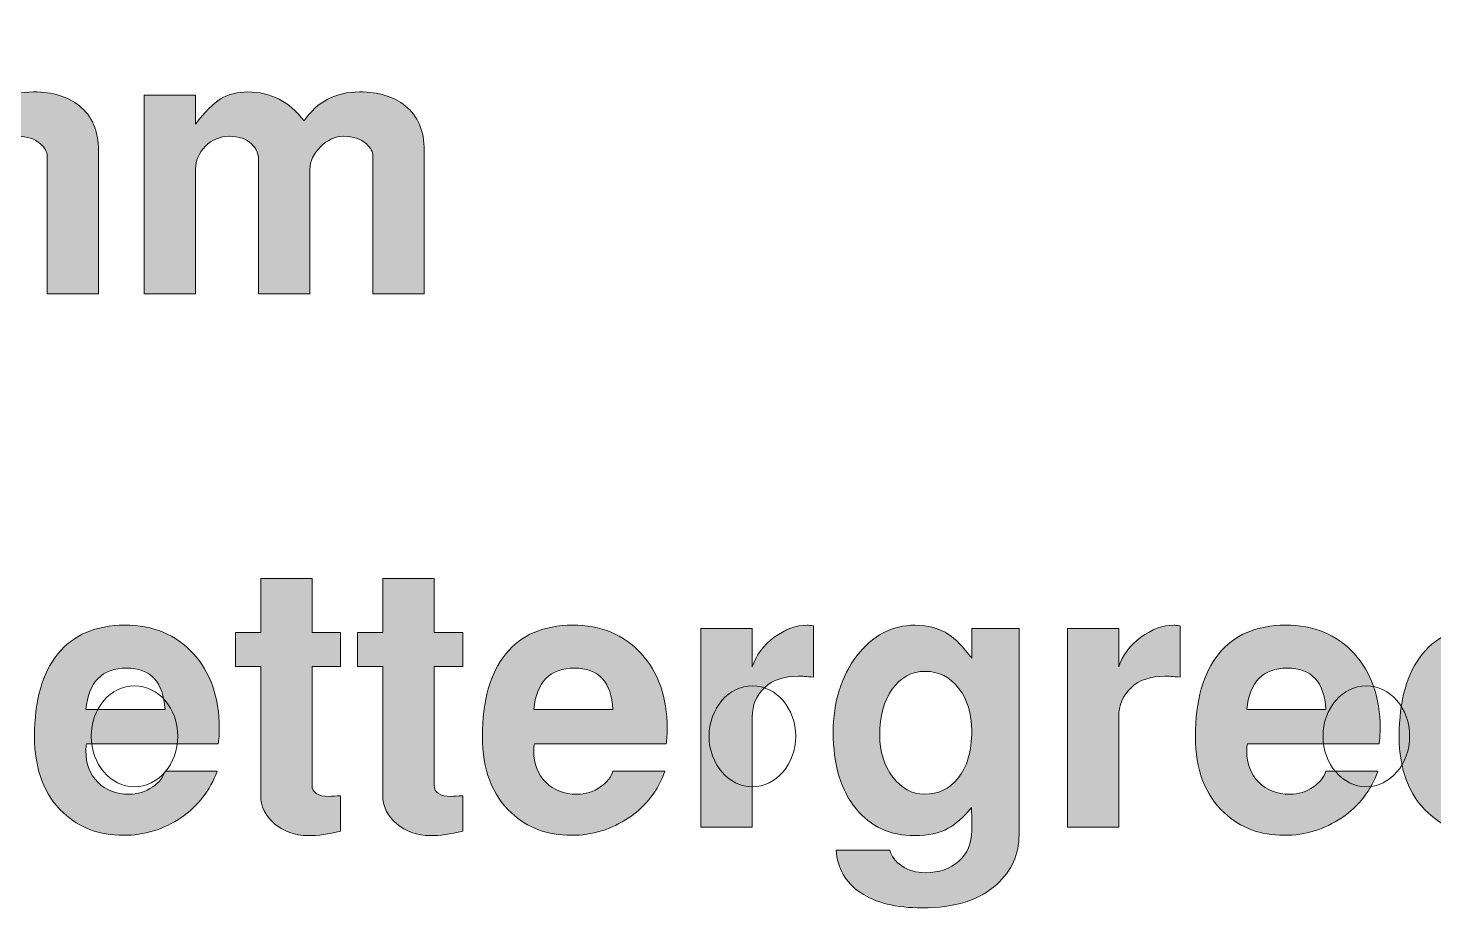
# Model space of a CAD drawing. Header units: inches. Extents: x 0.86 to 4.8, y -4.42 to -0.47.
# Drawn here: x 2.498 to 3.137, y -1.777 to -1.377 of the extents above; entities that cross this region are included whole.
import ezdxf

# ---------------------------------------------------------------- set-up
doc = ezdxf.new("R2010")
doc.units = ezdxf.units.IN
doc.header["$MEASUREMENT"] = 0
doc.layers.add('Layer 1', color=7, linetype='Continuous')

# ---------------------------------------------------------------- blocks, each defined once
blk = doc.blocks.new('block 16')
at = {"layer": 'Layer 1', "color": 240, "lineweight": 5, "true_color": 0xed1f24}
for points in [[(2.52638, -1.69906), (2.52638, -1.68635), (2.53517, -1.67609), (2.54605, -1.67609), (2.55693, -1.67609), (2.56574, -1.68635), (2.56574, -1.69906), (2.56574, -1.71174), (2.55693, -1.72198), (2.54605, -1.72198), (2.53517, -1.72198), (2.52638, -1.71174), (2.52638, -1.69906)], [(2.80733, -1.69906), (2.80733, -1.68635), (2.81615, -1.67609), (2.82703, -1.67609), (2.83789, -1.67609), (2.84669, -1.68635), (2.84669, -1.69906), (2.84669, -1.71174), (2.83789, -1.72198), (2.82703, -1.72198), (2.81615, -1.72198), (2.80733, -1.71174), (2.80733, -1.69906)], [(3.08647, -1.69906), (3.08647, -1.68635), (3.09528, -1.67609), (3.10616, -1.67609), (3.11704, -1.67609), (3.12584, -1.68635), (3.12584, -1.69906), (3.12584, -1.71174), (3.11704, -1.72198), (3.10616, -1.72198), (3.09528, -1.72198), (3.08647, -1.71174), (3.08647, -1.69906)]]:
    blk.add_open_spline(points, degree=3, knots=[0, 0, 0, 0, 1, 1, 1, 2, 2, 2, 3, 3, 3, 4, 4, 4, 4], dxfattribs=at)
blk = doc.blocks.new('block 15')
at = {"layer": 'Layer 1'}
blk.add_blockref('block 16', (0, 0), dxfattribs=at)
blk = doc.blocks.new('block 23')
at = {"layer": 'Layer 1', "true_color": 0xed1f24}
h = blk.add_hatch(color=240, dxfattribs=at)
h.dxf.hatch_style = 2
h.paths.add_polyline_path([(2.20132, -1.47198), (2.18899, -1.47198), (2.18899, -1.49799), (2.16566, -1.49799), (2.16566, -1.47198), (2.11832, -1.47198), (2.11832, -1.45216), (2.16182, -1.37982), (2.18899, -1.37982), (2.18899, -1.45265), (2.20132, -1.45265)])
h.paths.add_polyline_path([(2.16566, -1.45265), (2.16566, -1.40319), (2.13494, -1.45265)])
h = blk.add_hatch(color=240, dxfattribs=at)
h.dxf.hatch_style = 2
edge = h.paths.add_edge_path()
edge.add_spline(control_points=[(2.33948, -1.43949), (2.33948, -1.45848), (2.33738, -1.4726), (2.33315, -1.48182), (2.32693, -1.49515), (2.3156, -1.50182), (2.29915, -1.50182), (2.28271, -1.50182), (2.27132, -1.49515), (2.26499, -1.48182), (2.26043, -1.47238), (2.25815, -1.45827), (2.25815, -1.43949), (2.25815, -1.42071), (2.26043, -1.4066), (2.26499, -1.39716), (2.27132, -1.38382), (2.28271, -1.37715), (2.29915, -1.37715), (2.3156, -1.37715), (2.32693, -1.38382), (2.33315, -1.39716), (2.33738, -1.40638), (2.33948, -1.42048), (2.33948, -1.43949)], knot_values=[0, 0, 0, 0, 1, 1, 1, 2, 2, 2, 3, 3, 3, 4, 4, 4, 5, 5, 5, 6, 6, 6, 7, 7, 7, 8, 8, 8, 8], degree=3, periodic=1)
edge = h.paths.add_edge_path()
edge.add_spline(control_points=[(2.31616, -1.43949), (2.31616, -1.42371), (2.31543, -1.41343), (2.31399, -1.40865), (2.31176, -1.40188), (2.30682, -1.39848), (2.29915, -1.39848), (2.29138, -1.39848), (2.28632, -1.40188), (2.28399, -1.40865), (2.28232, -1.41366), (2.28149, -1.42393), (2.28149, -1.43949), (2.28149, -1.45504), (2.28238, -1.46532), (2.28415, -1.47032), (2.28638, -1.4771), (2.29138, -1.48049), (2.29915, -1.48049), (2.30682, -1.48049), (2.31176, -1.4771), (2.31399, -1.47032), (2.31543, -1.46554), (2.31616, -1.45526), (2.31616, -1.43949)], knot_values=[0, 0, 0, 0, 1, 1, 1, 2, 2, 2, 3, 3, 3, 4, 4, 4, 5, 5, 5, 6, 6, 6, 7, 7, 7, 8, 8, 8, 8], degree=3, periodic=1)
h = blk.add_hatch(color=240, dxfattribs=at)
h.dxf.hatch_style = 2
edge = h.paths.add_edge_path()
edge.add_spline(control_points=[(2.52966, -1.49799), (2.52966, -1.49799), (2.50633, -1.49799), (2.50633, -1.49799), (2.50633, -1.49799), (2.50633, -1.4353), (2.50633, -1.4353), (2.50633, -1.43342), (2.50532, -1.43159), (2.50332, -1.42981), (2.50077, -1.42748), (2.49732, -1.42632), (2.49299, -1.42632), (2.48921, -1.42632), (2.48571, -1.4279), (2.48249, -1.43106), (2.47927, -1.43422), (2.47765, -1.43763), (2.47765, -1.44128), (2.47765, -1.44128), (2.47765, -1.49799), (2.47765, -1.49799), (2.47765, -1.49799), (2.45433, -1.49799), (2.45433, -1.49799), (2.45433, -1.49799), (2.45433, -1.43698), (2.45433, -1.43698), (2.45433, -1.43421), (2.45327, -1.43182), (2.45116, -1.42982), (2.44871, -1.42748), (2.44533, -1.42632), (2.44099, -1.42632), (2.43677, -1.42632), (2.43316, -1.42782), (2.43016, -1.43082), (2.42716, -1.43382), (2.42566, -1.43726), (2.42566, -1.44116), (2.42566, -1.44116), (2.42566, -1.49799), (2.42566, -1.49799), (2.42566, -1.49799), (2.40232, -1.49799), (2.40232, -1.49799), (2.40232, -1.49799), (2.40232, -1.40765), (2.40232, -1.40765), (2.40232, -1.40765), (2.42566, -1.40765), (2.42566, -1.40765), (2.42566, -1.40765), (2.42566, -1.42082), (2.42566, -1.42082), (2.42977, -1.41526), (2.43357, -1.41143), (2.43707, -1.40932), (2.44057, -1.40721), (2.44472, -1.40616), (2.44949, -1.40616), (2.45983, -1.40616), (2.46832, -1.41054), (2.47499, -1.41932), (2.48099, -1.41054), (2.48938, -1.40616), (2.50016, -1.40616), (2.50893, -1.40616), (2.51588, -1.40826), (2.52099, -1.41249), (2.52677, -1.41705), (2.52966, -1.42382), (2.52966, -1.43282), (2.52966, -1.43282), (2.52966, -1.49799), (2.52966, -1.49799)], knot_values=[0, 0, 0, 0, 1, 1, 1, 2, 2, 2, 3, 3, 3, 4, 4, 4, 5, 5, 5, 6, 6, 6, 7, 7, 7, 8, 8, 8, 9, 9, 9, 10, 10, 10, 11, 11, 11, 12, 12, 12, 13, 13, 13, 14, 14, 14, 15, 15, 15, 16, 16, 16, 17, 17, 17, 18, 18, 18, 19, 19, 19, 20, 20, 20, 21, 21, 21, 22, 22, 22, 23, 23, 23, 24, 24, 24, 25, 25, 25, 25], degree=3, periodic=1)
h = blk.add_hatch(color=240, dxfattribs=at)
h.dxf.hatch_style = 2
edge = h.paths.add_edge_path()
edge.add_spline(control_points=[(2.67782, -1.49799), (2.67782, -1.49799), (2.65449, -1.49799), (2.65449, -1.49799), (2.65449, -1.49799), (2.65449, -1.4353), (2.65449, -1.4353), (2.65449, -1.43342), (2.65349, -1.43159), (2.65149, -1.42981), (2.64893, -1.42748), (2.64549, -1.42632), (2.64115, -1.42632), (2.63738, -1.42632), (2.63388, -1.4279), (2.63066, -1.43106), (2.62743, -1.43422), (2.62582, -1.43763), (2.62582, -1.44128), (2.62582, -1.44128), (2.62582, -1.49799), (2.62582, -1.49799), (2.62582, -1.49799), (2.60249, -1.49799), (2.60249, -1.49799), (2.60249, -1.49799), (2.60249, -1.43698), (2.60249, -1.43698), (2.60249, -1.43421), (2.60143, -1.43182), (2.59932, -1.42982), (2.59688, -1.42748), (2.59349, -1.42632), (2.58916, -1.42632), (2.58493, -1.42632), (2.58133, -1.42782), (2.57832, -1.43082), (2.57532, -1.43382), (2.57383, -1.43726), (2.57383, -1.44116), (2.57383, -1.44116), (2.57383, -1.49799), (2.57383, -1.49799), (2.57383, -1.49799), (2.55049, -1.49799), (2.55049, -1.49799), (2.55049, -1.49799), (2.55049, -1.40765), (2.55049, -1.40765), (2.55049, -1.40765), (2.57383, -1.40765), (2.57383, -1.40765), (2.57383, -1.40765), (2.57383, -1.42082), (2.57383, -1.42082), (2.57794, -1.41526), (2.58174, -1.41143), (2.58524, -1.40932), (2.58874, -1.40721), (2.59288, -1.40616), (2.59766, -1.40616), (2.60799, -1.40616), (2.61649, -1.41054), (2.62316, -1.41932), (2.62916, -1.41054), (2.63755, -1.40616), (2.64832, -1.40616), (2.6571, -1.40616), (2.66404, -1.40826), (2.66916, -1.41249), (2.67493, -1.41705), (2.67782, -1.42382), (2.67782, -1.43282), (2.67782, -1.43282), (2.67782, -1.49799), (2.67782, -1.49799)], knot_values=[0, 0, 0, 0, 1, 1, 1, 2, 2, 2, 3, 3, 3, 4, 4, 4, 5, 5, 5, 6, 6, 6, 7, 7, 7, 8, 8, 8, 9, 9, 9, 10, 10, 10, 11, 11, 11, 12, 12, 12, 13, 13, 13, 14, 14, 14, 15, 15, 15, 16, 16, 16, 17, 17, 17, 18, 18, 18, 19, 19, 19, 20, 20, 20, 21, 21, 21, 22, 22, 22, 23, 23, 23, 24, 24, 24, 25, 25, 25, 25], degree=3, periodic=1)
h = blk.add_hatch(color=240, dxfattribs=at)
h.dxf.hatch_style = 2
h.paths.add_polyline_path([(2.24249, -1.49799), (2.21749, -1.49799), (2.21749, -1.47365), (2.24249, -1.47365)])
at = {"layer": 'Layer 1', "lineweight": 0}
for points in [[(2.20132, -1.47198), (2.18899, -1.47198), (2.18899, -1.49799), (2.16566, -1.49799), (2.16566, -1.47198), (2.11832, -1.47198), (2.11832, -1.45216), (2.16182, -1.37982), (2.18899, -1.37982), (2.18899, -1.45265), (2.20132, -1.45265), (2.20132, -1.47198)], [(2.16566, -1.45265), (2.16566, -1.40319), (2.13494, -1.45265), (2.16566, -1.45265)], [(2.24249, -1.49799), (2.21749, -1.49799), (2.21749, -1.47365), (2.24249, -1.47365), (2.24249, -1.49799)]]:
    blk.add_lwpolyline(points, dxfattribs=at)
for points, knots in [([(2.33948, -1.43949), (2.33948, -1.45848), (2.33738, -1.4726), (2.33315, -1.48182), (2.32693, -1.49515), (2.3156, -1.50182), (2.29915, -1.50182), (2.28271, -1.50182), (2.27132, -1.49515), (2.26499, -1.48182), (2.26043, -1.47238), (2.25815, -1.45827), (2.25815, -1.43949), (2.25815, -1.42071), (2.26043, -1.4066), (2.26499, -1.39716), (2.27132, -1.38382), (2.28271, -1.37715), (2.29915, -1.37715), (2.3156, -1.37715), (2.32693, -1.38382), (2.33315, -1.39716), (2.33738, -1.40638), (2.33948, -1.42048), (2.33948, -1.43949)], [0, 0, 0, 0, 1, 1, 1, 2, 2, 2, 3, 3, 3, 4, 4, 4, 5, 5, 5, 6, 6, 6, 7, 7, 7, 8, 8, 8, 8]), ([(2.31616, -1.43949), (2.31616, -1.42371), (2.31543, -1.41343), (2.31399, -1.40865), (2.31176, -1.40188), (2.30682, -1.39848), (2.29915, -1.39848), (2.29138, -1.39848), (2.28632, -1.40188), (2.28399, -1.40865), (2.28232, -1.41366), (2.28149, -1.42393), (2.28149, -1.43949), (2.28149, -1.45504), (2.28238, -1.46532), (2.28415, -1.47032), (2.28638, -1.4771), (2.29138, -1.48049), (2.29915, -1.48049), (2.30682, -1.48049), (2.31176, -1.4771), (2.31399, -1.47032), (2.31543, -1.46554), (2.31616, -1.45526), (2.31616, -1.43949)], [0, 0, 0, 0, 1, 1, 1, 2, 2, 2, 3, 3, 3, 4, 4, 4, 5, 5, 5, 6, 6, 6, 7, 7, 7, 8, 8, 8, 8]), ([(2.52966, -1.49799), (2.52966, -1.49799), (2.50633, -1.49799), (2.50633, -1.49799), (2.50633, -1.49799), (2.50633, -1.4353), (2.50633, -1.4353), (2.50633, -1.43342), (2.50532, -1.43159), (2.50332, -1.42981), (2.50077, -1.42748), (2.49732, -1.42632), (2.49299, -1.42632), (2.48921, -1.42632), (2.48571, -1.4279), (2.48249, -1.43106), (2.47927, -1.43422), (2.47765, -1.43763), (2.47765, -1.44128), (2.47765, -1.44128), (2.47765, -1.49799), (2.47765, -1.49799), (2.47765, -1.49799), (2.45433, -1.49799), (2.45433, -1.49799), (2.45433, -1.49799), (2.45433, -1.43698), (2.45433, -1.43698), (2.45433, -1.43421), (2.45327, -1.43182), (2.45116, -1.42982), (2.44871, -1.42748), (2.44533, -1.42632), (2.44099, -1.42632), (2.43677, -1.42632), (2.43316, -1.42782), (2.43016, -1.43082), (2.42716, -1.43382), (2.42566, -1.43726), (2.42566, -1.44116), (2.42566, -1.44116), (2.42566, -1.49799), (2.42566, -1.49799), (2.42566, -1.49799), (2.40232, -1.49799), (2.40232, -1.49799), (2.40232, -1.49799), (2.40232, -1.40765), (2.40232, -1.40765), (2.40232, -1.40765), (2.42566, -1.40765), (2.42566, -1.40765), (2.42566, -1.40765), (2.42566, -1.42082), (2.42566, -1.42082), (2.42977, -1.41526), (2.43357, -1.41143), (2.43707, -1.40932), (2.44057, -1.40721), (2.44472, -1.40616), (2.44949, -1.40616), (2.45983, -1.40616), (2.46832, -1.41054), (2.47499, -1.41932), (2.48099, -1.41054), (2.48938, -1.40616), (2.50016, -1.40616), (2.50893, -1.40616), (2.51588, -1.40826), (2.52099, -1.41249), (2.52677, -1.41705), (2.52966, -1.42382), (2.52966, -1.43282), (2.52966, -1.43282), (2.52966, -1.49799), (2.52966, -1.49799)], [0, 0, 0, 0, 1, 1, 1, 2, 2, 2, 3, 3, 3, 4, 4, 4, 5, 5, 5, 6, 6, 6, 7, 7, 7, 8, 8, 8, 9, 9, 9, 10, 10, 10, 11, 11, 11, 12, 12, 12, 13, 13, 13, 14, 14, 14, 15, 15, 15, 16, 16, 16, 17, 17, 17, 18, 18, 18, 19, 19, 19, 20, 20, 20, 21, 21, 21, 22, 22, 22, 23, 23, 23, 24, 24, 24, 25, 25, 25, 25]), ([(2.67782, -1.49799), (2.67782, -1.49799), (2.65449, -1.49799), (2.65449, -1.49799), (2.65449, -1.49799), (2.65449, -1.4353), (2.65449, -1.4353), (2.65449, -1.43342), (2.65349, -1.43159), (2.65149, -1.42981), (2.64893, -1.42748), (2.64549, -1.42632), (2.64115, -1.42632), (2.63738, -1.42632), (2.63388, -1.4279), (2.63066, -1.43106), (2.62743, -1.43422), (2.62582, -1.43763), (2.62582, -1.44128), (2.62582, -1.44128), (2.62582, -1.49799), (2.62582, -1.49799), (2.62582, -1.49799), (2.60249, -1.49799), (2.60249, -1.49799), (2.60249, -1.49799), (2.60249, -1.43698), (2.60249, -1.43698), (2.60249, -1.43421), (2.60143, -1.43182), (2.59932, -1.42982), (2.59688, -1.42748), (2.59349, -1.42632), (2.58916, -1.42632), (2.58493, -1.42632), (2.58133, -1.42782), (2.57832, -1.43082), (2.57532, -1.43382), (2.57383, -1.43726), (2.57383, -1.44116), (2.57383, -1.44116), (2.57383, -1.49799), (2.57383, -1.49799), (2.57383, -1.49799), (2.55049, -1.49799), (2.55049, -1.49799), (2.55049, -1.49799), (2.55049, -1.40765), (2.55049, -1.40765), (2.55049, -1.40765), (2.57383, -1.40765), (2.57383, -1.40765), (2.57383, -1.40765), (2.57383, -1.42082), (2.57383, -1.42082), (2.57794, -1.41526), (2.58174, -1.41143), (2.58524, -1.40932), (2.58874, -1.40721), (2.59288, -1.40616), (2.59766, -1.40616), (2.60799, -1.40616), (2.61649, -1.41054), (2.62316, -1.41932), (2.62916, -1.41054), (2.63755, -1.40616), (2.64832, -1.40616), (2.6571, -1.40616), (2.66404, -1.40826), (2.66916, -1.41249), (2.67493, -1.41705), (2.67782, -1.42382), (2.67782, -1.43282), (2.67782, -1.43282), (2.67782, -1.49799), (2.67782, -1.49799)], [0, 0, 0, 0, 1, 1, 1, 2, 2, 2, 3, 3, 3, 4, 4, 4, 5, 5, 5, 6, 6, 6, 7, 7, 7, 8, 8, 8, 9, 9, 9, 10, 10, 10, 11, 11, 11, 12, 12, 12, 13, 13, 13, 14, 14, 14, 15, 15, 15, 16, 16, 16, 17, 17, 17, 18, 18, 18, 19, 19, 19, 20, 20, 20, 21, 21, 21, 22, 22, 22, 23, 23, 23, 24, 24, 24, 25, 25, 25, 25])]:
    blk.add_open_spline(points, degree=3, knots=knots, dxfattribs=at)
blk = doc.blocks.new('block 21')
at = {"layer": 'Layer 1'}
blk.add_blockref('block 23', (0, 0), dxfattribs=at)
blk = doc.blocks.new('block 17')
at = {"layer": 'Layer 1'}
blk.add_blockref('block 21', (0, 0), dxfattribs=at)
blk = doc.blocks.new('block 29')
at = {"layer": 'Layer 1', "true_color": 0xed1f24}
h = blk.add_hatch(color=240, dxfattribs=at)
h.dxf.hatch_style = 2
edge = h.paths.add_edge_path()
edge.add_spline(control_points=[(2.63978, -1.74223), (2.63433, -1.74356), (2.62939, -1.74423), (2.62495, -1.74423), (2.61905, -1.74423), (2.614, -1.74242), (2.60978, -1.73882), (2.60555, -1.7352), (2.60344, -1.7309), (2.60344, -1.7259), (2.60344, -1.7259), (2.60344, -1.6674), (2.60344, -1.6674), (2.60344, -1.6674), (2.59195, -1.6674), (2.59195, -1.6674), (2.59195, -1.6674), (2.59195, -1.6519), (2.59195, -1.6519), (2.59195, -1.6519), (2.60344, -1.6519), (2.60344, -1.6519), (2.60344, -1.6519), (2.60344, -1.62739), (2.60344, -1.62739), (2.60344, -1.62739), (2.62678, -1.62739), (2.62678, -1.62739), (2.62678, -1.62739), (2.62678, -1.6519), (2.62678, -1.6519), (2.62678, -1.6519), (2.63978, -1.6519), (2.63978, -1.6519), (2.63978, -1.6519), (2.63978, -1.6674), (2.63978, -1.6674), (2.63978, -1.6674), (2.62678, -1.6674), (2.62678, -1.6674), (2.62678, -1.6674), (2.62678, -1.72123), (2.62678, -1.72123), (2.62678, -1.72468), (2.62939, -1.7264), (2.63461, -1.7264), (2.63583, -1.72628), (2.63755, -1.72618), (2.63978, -1.72606), (2.63978, -1.72606), (2.63978, -1.74223), (2.63978, -1.74223)], knot_values=[0, 0, 0, 0, 1, 1, 1, 2, 2, 2, 3, 3, 3, 4, 4, 4, 5, 5, 5, 6, 6, 6, 7, 7, 7, 8, 8, 8, 9, 9, 9, 10, 10, 10, 11, 11, 11, 12, 12, 12, 13, 13, 13, 14, 14, 14, 15, 15, 15, 16, 16, 16, 17, 17, 17, 17], degree=3, periodic=1)
h = blk.add_hatch(color=240, dxfattribs=at)
h.dxf.hatch_style = 2
edge = h.paths.add_edge_path()
edge.add_spline(control_points=[(2.69528, -1.74223), (2.68983, -1.74356), (2.68489, -1.74423), (2.68045, -1.74423), (2.67455, -1.74423), (2.6695, -1.74242), (2.66528, -1.73882), (2.66105, -1.7352), (2.65894, -1.7309), (2.65894, -1.7259), (2.65894, -1.7259), (2.65894, -1.6674), (2.65894, -1.6674), (2.65894, -1.6674), (2.64745, -1.6674), (2.64745, -1.6674), (2.64745, -1.6674), (2.64745, -1.6519), (2.64745, -1.6519), (2.64745, -1.6519), (2.65894, -1.6519), (2.65894, -1.6519), (2.65894, -1.6519), (2.65894, -1.62739), (2.65894, -1.62739), (2.65894, -1.62739), (2.68228, -1.62739), (2.68228, -1.62739), (2.68228, -1.62739), (2.68228, -1.6519), (2.68228, -1.6519), (2.68228, -1.6519), (2.69528, -1.6519), (2.69528, -1.6519), (2.69528, -1.6519), (2.69528, -1.6674), (2.69528, -1.6674), (2.69528, -1.6674), (2.68228, -1.6674), (2.68228, -1.6674), (2.68228, -1.6674), (2.68228, -1.72123), (2.68228, -1.72123), (2.68228, -1.72468), (2.68489, -1.7264), (2.69011, -1.7264), (2.69133, -1.72628), (2.69305, -1.72618), (2.69528, -1.72606), (2.69528, -1.72606), (2.69528, -1.74223), (2.69528, -1.74223)], knot_values=[0, 0, 0, 0, 1, 1, 1, 2, 2, 2, 3, 3, 3, 4, 4, 4, 5, 5, 5, 6, 6, 6, 7, 7, 7, 8, 8, 8, 9, 9, 9, 10, 10, 10, 11, 11, 11, 12, 12, 12, 13, 13, 13, 14, 14, 14, 15, 15, 15, 16, 16, 16, 17, 17, 17, 17], degree=3, periodic=1)
h = blk.add_hatch(color=240, dxfattribs=at)
h.dxf.hatch_style = 2
edge = h.paths.add_edge_path()
edge.add_spline(control_points=[(2.58462, -1.69539), (2.58462, -1.69807), (2.58445, -1.70045), (2.58411, -1.70256), (2.58411, -1.70256), (2.52428, -1.70256), (2.52428, -1.70256), (2.52405, -1.70323), (2.52395, -1.70428), (2.52395, -1.70573), (2.52395, -1.71162), (2.52576, -1.71637), (2.52939, -1.71998), (2.53303, -1.72359), (2.53776, -1.7254), (2.5436, -1.7254), (2.54745, -1.7254), (2.55103, -1.72429), (2.55433, -1.72207), (2.55731, -1.71996), (2.55918, -1.71756), (2.55994, -1.7149), (2.55994, -1.7149), (2.58361, -1.7149), (2.58361, -1.7149), (2.5805, -1.72367), (2.57503, -1.73073), (2.56719, -1.73606), (2.55936, -1.74139), (2.55061, -1.74407), (2.54095, -1.74407), (2.53016, -1.74407), (2.52111, -1.74068), (2.51378, -1.7339), (2.505, -1.72579), (2.50061, -1.71418), (2.50061, -1.69906), (2.50061, -1.68284), (2.50414, -1.67037), (2.5112, -1.66165), (2.51825, -1.65293), (2.52839, -1.64857), (2.54161, -1.64857), (2.5545, -1.64857), (2.56489, -1.65287), (2.57278, -1.66148), (2.58067, -1.67009), (2.58462, -1.6814), (2.58462, -1.69539)], knot_values=[0, 0, 0, 0, 1, 1, 1, 2, 2, 2, 3, 3, 3, 4, 4, 4, 5, 5, 5, 6, 6, 6, 7, 7, 7, 8, 8, 8, 9, 9, 9, 10, 10, 10, 11, 11, 11, 12, 12, 12, 13, 13, 13, 14, 14, 14, 15, 15, 15, 16, 16, 16, 16], degree=3, periodic=1)
edge = h.paths.add_edge_path()
edge.add_spline(control_points=[(2.55994, -1.6869), (2.55927, -1.67434), (2.55344, -1.66806), (2.54245, -1.66806), (2.53134, -1.66806), (2.52518, -1.67434), (2.52395, -1.6869), (2.52395, -1.6869), (2.55994, -1.6869), (2.55994, -1.6869)], knot_values=[0, 0, 0, 0, 1, 1, 1, 2, 2, 2, 3, 3, 3, 3], degree=3, periodic=1)
h = blk.add_hatch(color=240, dxfattribs=at)
h.dxf.hatch_style = 2
edge = h.paths.add_edge_path()
edge.add_spline(control_points=[(2.78828, -1.69539), (2.78828, -1.69807), (2.78811, -1.70045), (2.78777, -1.70256), (2.78777, -1.70256), (2.72794, -1.70256), (2.72794, -1.70256), (2.72772, -1.70323), (2.72761, -1.70428), (2.72761, -1.70573), (2.72761, -1.71162), (2.72942, -1.71637), (2.73305, -1.71998), (2.73669, -1.72359), (2.74142, -1.7254), (2.74726, -1.7254), (2.75111, -1.7254), (2.75469, -1.72429), (2.75799, -1.72207), (2.76097, -1.71996), (2.76284, -1.71756), (2.7636, -1.7149), (2.7636, -1.7149), (2.78727, -1.7149), (2.78727, -1.7149), (2.78416, -1.72367), (2.77869, -1.73073), (2.77085, -1.73606), (2.76302, -1.74139), (2.75427, -1.74407), (2.74461, -1.74407), (2.73383, -1.74407), (2.72477, -1.74068), (2.71744, -1.7339), (2.70866, -1.72579), (2.70427, -1.71418), (2.70427, -1.69906), (2.70427, -1.68284), (2.7078, -1.67037), (2.71486, -1.66165), (2.72191, -1.65293), (2.73205, -1.64857), (2.74527, -1.64857), (2.75816, -1.64857), (2.76855, -1.65287), (2.77644, -1.66148), (2.78433, -1.67009), (2.78828, -1.6814), (2.78828, -1.69539)], knot_values=[0, 0, 0, 0, 1, 1, 1, 2, 2, 2, 3, 3, 3, 4, 4, 4, 5, 5, 5, 6, 6, 6, 7, 7, 7, 8, 8, 8, 9, 9, 9, 10, 10, 10, 11, 11, 11, 12, 12, 12, 13, 13, 13, 14, 14, 14, 15, 15, 15, 16, 16, 16, 16], degree=3, periodic=1)
edge = h.paths.add_edge_path()
edge.add_spline(control_points=[(2.7636, -1.6869), (2.76293, -1.67434), (2.7571, -1.66806), (2.74611, -1.66806), (2.73501, -1.66806), (2.72884, -1.67434), (2.72761, -1.6869), (2.72761, -1.6869), (2.7636, -1.6869), (2.7636, -1.6869)], knot_values=[0, 0, 0, 0, 1, 1, 1, 2, 2, 2, 3, 3, 3, 3], degree=3, periodic=1)
h = blk.add_hatch(color=240, dxfattribs=at)
h.dxf.hatch_style = 2
edge = h.paths.add_edge_path()
edge.add_spline(control_points=[(2.85477, -1.67223), (2.85166, -1.6719), (2.84938, -1.67173), (2.84794, -1.67173), (2.84138, -1.67173), (2.83624, -1.67348), (2.83252, -1.67698), (2.8288, -1.68048), (2.82694, -1.6849), (2.82694, -1.69023), (2.82694, -1.69023), (2.82694, -1.7404), (2.82694, -1.7404), (2.82694, -1.7404), (2.8036, -1.7404), (2.8036, -1.7404), (2.8036, -1.7404), (2.8036, -1.65007), (2.8036, -1.65007), (2.8036, -1.65007), (2.82694, -1.65007), (2.82694, -1.65007), (2.82694, -1.65007), (2.82694, -1.66756), (2.82694, -1.66756), (2.82861, -1.66223), (2.83194, -1.65773), (2.83693, -1.65407), (2.84194, -1.6504), (2.84694, -1.64857), (2.85194, -1.64857), (2.85249, -1.64857), (2.85344, -1.64867), (2.85477, -1.6489), (2.85477, -1.6489), (2.85477, -1.67223), (2.85477, -1.67223)], knot_values=[0, 0, 0, 0, 1, 1, 1, 2, 2, 2, 3, 3, 3, 4, 4, 4, 5, 5, 5, 6, 6, 6, 7, 7, 7, 8, 8, 8, 9, 9, 9, 10, 10, 10, 11, 11, 11, 12, 12, 12, 12], degree=3, periodic=1)
h = blk.add_hatch(color=240, dxfattribs=at)
h.dxf.hatch_style = 2
edge = h.paths.add_edge_path()
edge.add_spline(control_points=[(2.94827, -1.74373), (2.94827, -1.75273), (2.94488, -1.76029), (2.9381, -1.7664), (2.93022, -1.77351), (2.91894, -1.77707), (2.90427, -1.77707), (2.89238, -1.77707), (2.88302, -1.77475), (2.87619, -1.77015), (2.86935, -1.76554), (2.86566, -1.75912), (2.86511, -1.7509), (2.86511, -1.7509), (2.88957, -1.7509), (2.88957, -1.7509), (2.89013, -1.75357), (2.89191, -1.75592), (2.89493, -1.75798), (2.89795, -1.76004), (2.90152, -1.76106), (2.90565, -1.76106), (2.91191, -1.76106), (2.91699, -1.75931), (2.92091, -1.75581), (2.92482, -1.75231), (2.92677, -1.74767), (2.92677, -1.7419), (2.92677, -1.73589), (2.92671, -1.73239), (2.9266, -1.7314), (2.92292, -1.73596), (2.91939, -1.73912), (2.91605, -1.7409), (2.91203, -1.74312), (2.90694, -1.74423), (2.9008, -1.74423), (2.88963, -1.74423), (2.88074, -1.74017), (2.87416, -1.73206), (2.86723, -1.72362), (2.86377, -1.71201), (2.86377, -1.69723), (2.86377, -1.68345), (2.86734, -1.6719), (2.87449, -1.66256), (2.88165, -1.65323), (2.89047, -1.64857), (2.90097, -1.64857), (2.90689, -1.64857), (2.91197, -1.64996), (2.91622, -1.65273), (2.91934, -1.65484), (2.92286, -1.65845), (2.92677, -1.66356), (2.92677, -1.66356), (2.92677, -1.65007), (2.92677, -1.65007), (2.92677, -1.65007), (2.94827, -1.65007), (2.94827, -1.65007), (2.94827, -1.65007), (2.94827, -1.74373), (2.94827, -1.74373)], knot_values=[0, 0, 0, 0, 1, 1, 1, 2, 2, 2, 3, 3, 3, 4, 4, 4, 5, 5, 5, 6, 6, 6, 7, 7, 7, 8, 8, 8, 9, 9, 9, 10, 10, 10, 11, 11, 11, 12, 12, 12, 13, 13, 13, 14, 14, 14, 15, 15, 15, 16, 16, 16, 17, 17, 17, 18, 18, 18, 19, 19, 19, 20, 20, 20, 21, 21, 21, 21], degree=3, periodic=1)
edge = h.paths.add_edge_path()
edge.add_spline(control_points=[(2.92677, -1.69657), (2.92677, -1.68879), (2.92477, -1.68234), (2.92077, -1.67723), (2.91677, -1.67212), (2.91172, -1.66956), (2.90561, -1.66956), (2.89938, -1.66956), (2.89438, -1.67226), (2.8906, -1.67765), (2.88683, -1.68304), (2.88494, -1.68995), (2.88494, -1.6984), (2.88494, -1.70606), (2.88691, -1.71248), (2.89086, -1.71764), (2.8948, -1.72281), (2.8996, -1.7254), (2.90527, -1.7254), (2.91149, -1.7254), (2.91654, -1.72301), (2.92044, -1.71823), (2.92466, -1.71301), (2.92677, -1.70579), (2.92677, -1.69657)], knot_values=[0, 0, 0, 0, 1, 1, 1, 2, 2, 2, 3, 3, 3, 4, 4, 4, 5, 5, 5, 6, 6, 6, 7, 7, 7, 8, 8, 8, 8], degree=3, periodic=1)
h = blk.add_hatch(color=240, dxfattribs=at)
h.dxf.hatch_style = 2
edge = h.paths.add_edge_path()
edge.add_spline(control_points=[(3.02144, -1.67223), (3.01832, -1.6719), (3.01605, -1.67173), (3.01461, -1.67173), (3.00805, -1.67173), (3.00291, -1.67348), (2.99919, -1.67698), (2.99546, -1.68048), (2.9936, -1.6849), (2.9936, -1.69023), (2.9936, -1.69023), (2.9936, -1.7404), (2.9936, -1.7404), (2.9936, -1.7404), (2.97027, -1.7404), (2.97027, -1.7404), (2.97027, -1.7404), (2.97027, -1.65007), (2.97027, -1.65007), (2.97027, -1.65007), (2.9936, -1.65007), (2.9936, -1.65007), (2.9936, -1.65007), (2.9936, -1.66756), (2.9936, -1.66756), (2.99527, -1.66223), (2.9986, -1.65773), (3.0036, -1.65407), (3.00861, -1.6504), (3.0136, -1.64857), (3.0186, -1.64857), (3.01916, -1.64857), (3.02011, -1.64867), (3.02144, -1.6489), (3.02144, -1.6489), (3.02144, -1.67223), (3.02144, -1.67223)], knot_values=[0, 0, 0, 0, 1, 1, 1, 2, 2, 2, 3, 3, 3, 4, 4, 4, 5, 5, 5, 6, 6, 6, 7, 7, 7, 8, 8, 8, 9, 9, 9, 10, 10, 10, 11, 11, 11, 12, 12, 12, 12], degree=3, periodic=1)
h = blk.add_hatch(color=240, dxfattribs=at)
h.dxf.hatch_style = 2
edge = h.paths.add_edge_path()
edge.add_spline(control_points=[(3.11244, -1.69539), (3.11244, -1.69807), (3.11227, -1.70045), (3.11194, -1.70256), (3.11194, -1.70256), (3.0521, -1.70256), (3.0521, -1.70256), (3.05188, -1.70323), (3.05177, -1.70428), (3.05177, -1.70573), (3.05177, -1.71162), (3.05359, -1.71637), (3.05722, -1.71998), (3.06085, -1.72359), (3.06559, -1.7254), (3.07142, -1.7254), (3.07528, -1.7254), (3.07885, -1.72429), (3.08215, -1.72207), (3.08513, -1.71996), (3.087, -1.71756), (3.08777, -1.7149), (3.08777, -1.7149), (3.11144, -1.7149), (3.11144, -1.7149), (3.10832, -1.72367), (3.10285, -1.73073), (3.09502, -1.73606), (3.08719, -1.74139), (3.07844, -1.74407), (3.06877, -1.74407), (3.05799, -1.74407), (3.04894, -1.74068), (3.04161, -1.7339), (3.03282, -1.72579), (3.02844, -1.71418), (3.02844, -1.69906), (3.02844, -1.68284), (3.03196, -1.67037), (3.03902, -1.66165), (3.04607, -1.65293), (3.05621, -1.64857), (3.06944, -1.64857), (3.08232, -1.64857), (3.09271, -1.65287), (3.10061, -1.66148), (3.10849, -1.67009), (3.11244, -1.6814), (3.11244, -1.69539)], knot_values=[0, 0, 0, 0, 1, 1, 1, 2, 2, 2, 3, 3, 3, 4, 4, 4, 5, 5, 5, 6, 6, 6, 7, 7, 7, 8, 8, 8, 9, 9, 9, 10, 10, 10, 11, 11, 11, 12, 12, 12, 13, 13, 13, 14, 14, 14, 15, 15, 15, 16, 16, 16, 16], degree=3, periodic=1)
edge = h.paths.add_edge_path()
edge.add_spline(control_points=[(3.08777, -1.6869), (3.0871, -1.67434), (3.08126, -1.66806), (3.07028, -1.66806), (3.05917, -1.66806), (3.05301, -1.67434), (3.05177, -1.6869), (3.05177, -1.6869), (3.08777, -1.6869), (3.08777, -1.6869)], knot_values=[0, 0, 0, 0, 1, 1, 1, 2, 2, 2, 3, 3, 3, 3], degree=3, periodic=1)
h = blk.add_hatch(color=240, dxfattribs=at)
h.dxf.hatch_style = 2
edge = h.paths.add_edge_path()
edge.add_spline(control_points=[(3.20511, -1.69539), (3.20511, -1.69807), (3.20494, -1.70045), (3.2046, -1.70256), (3.2046, -1.70256), (3.14477, -1.70256), (3.14477, -1.70256), (3.14454, -1.70323), (3.14444, -1.70428), (3.14444, -1.70573), (3.14444, -1.71162), (3.14625, -1.71637), (3.14988, -1.71998), (3.15352, -1.72359), (3.15825, -1.7254), (3.16409, -1.7254), (3.16794, -1.7254), (3.17152, -1.72429), (3.17482, -1.72207), (3.1778, -1.71996), (3.17967, -1.71756), (3.18043, -1.7149), (3.18043, -1.7149), (3.2041, -1.7149), (3.2041, -1.7149), (3.20099, -1.72367), (3.19552, -1.73073), (3.18768, -1.73606), (3.17985, -1.74139), (3.1711, -1.74407), (3.16144, -1.74407), (3.15066, -1.74407), (3.1416, -1.74068), (3.13427, -1.7339), (3.12549, -1.72579), (3.1211, -1.71418), (3.1211, -1.69906), (3.1211, -1.68284), (3.12463, -1.67037), (3.13169, -1.66165), (3.13874, -1.65293), (3.14888, -1.64857), (3.1621, -1.64857), (3.17499, -1.64857), (3.18538, -1.65287), (3.19327, -1.66148), (3.20116, -1.67009), (3.20511, -1.6814), (3.20511, -1.69539)], knot_values=[0, 0, 0, 0, 1, 1, 1, 2, 2, 2, 3, 3, 3, 4, 4, 4, 5, 5, 5, 6, 6, 6, 7, 7, 7, 8, 8, 8, 9, 9, 9, 10, 10, 10, 11, 11, 11, 12, 12, 12, 13, 13, 13, 14, 14, 14, 15, 15, 15, 16, 16, 16, 16], degree=3, periodic=1)
edge = h.paths.add_edge_path()
edge.add_spline(control_points=[(3.18043, -1.6869), (3.17976, -1.67434), (3.17393, -1.66806), (3.16294, -1.66806), (3.15184, -1.66806), (3.14567, -1.67434), (3.14444, -1.6869), (3.14444, -1.6869), (3.18043, -1.6869), (3.18043, -1.6869)], knot_values=[0, 0, 0, 0, 1, 1, 1, 2, 2, 2, 3, 3, 3, 3], degree=3, periodic=1)
at = {"layer": 'Layer 1', "lineweight": 0}
for points, knots in [([(2.63978, -1.74223), (2.63433, -1.74356), (2.62939, -1.74423), (2.62495, -1.74423), (2.61905, -1.74423), (2.614, -1.74242), (2.60978, -1.73882), (2.60555, -1.7352), (2.60344, -1.7309), (2.60344, -1.7259), (2.60344, -1.7259), (2.60344, -1.6674), (2.60344, -1.6674), (2.60344, -1.6674), (2.59195, -1.6674), (2.59195, -1.6674), (2.59195, -1.6674), (2.59195, -1.6519), (2.59195, -1.6519), (2.59195, -1.6519), (2.60344, -1.6519), (2.60344, -1.6519), (2.60344, -1.6519), (2.60344, -1.62739), (2.60344, -1.62739), (2.60344, -1.62739), (2.62678, -1.62739), (2.62678, -1.62739), (2.62678, -1.62739), (2.62678, -1.6519), (2.62678, -1.6519), (2.62678, -1.6519), (2.63978, -1.6519), (2.63978, -1.6519), (2.63978, -1.6519), (2.63978, -1.6674), (2.63978, -1.6674), (2.63978, -1.6674), (2.62678, -1.6674), (2.62678, -1.6674), (2.62678, -1.6674), (2.62678, -1.72123), (2.62678, -1.72123), (2.62678, -1.72468), (2.62939, -1.7264), (2.63461, -1.7264), (2.63583, -1.72628), (2.63755, -1.72618), (2.63978, -1.72606), (2.63978, -1.72606), (2.63978, -1.74223), (2.63978, -1.74223)], [0, 0, 0, 0, 1, 1, 1, 2, 2, 2, 3, 3, 3, 4, 4, 4, 5, 5, 5, 6, 6, 6, 7, 7, 7, 8, 8, 8, 9, 9, 9, 10, 10, 10, 11, 11, 11, 12, 12, 12, 13, 13, 13, 14, 14, 14, 15, 15, 15, 16, 16, 16, 17, 17, 17, 17]), ([(2.69528, -1.74223), (2.68983, -1.74356), (2.68489, -1.74423), (2.68045, -1.74423), (2.67455, -1.74423), (2.6695, -1.74242), (2.66528, -1.73882), (2.66105, -1.7352), (2.65894, -1.7309), (2.65894, -1.7259), (2.65894, -1.7259), (2.65894, -1.6674), (2.65894, -1.6674), (2.65894, -1.6674), (2.64745, -1.6674), (2.64745, -1.6674), (2.64745, -1.6674), (2.64745, -1.6519), (2.64745, -1.6519), (2.64745, -1.6519), (2.65894, -1.6519), (2.65894, -1.6519), (2.65894, -1.6519), (2.65894, -1.62739), (2.65894, -1.62739), (2.65894, -1.62739), (2.68228, -1.62739), (2.68228, -1.62739), (2.68228, -1.62739), (2.68228, -1.6519), (2.68228, -1.6519), (2.68228, -1.6519), (2.69528, -1.6519), (2.69528, -1.6519), (2.69528, -1.6519), (2.69528, -1.6674), (2.69528, -1.6674), (2.69528, -1.6674), (2.68228, -1.6674), (2.68228, -1.6674), (2.68228, -1.6674), (2.68228, -1.72123), (2.68228, -1.72123), (2.68228, -1.72468), (2.68489, -1.7264), (2.69011, -1.7264), (2.69133, -1.72628), (2.69305, -1.72618), (2.69528, -1.72606), (2.69528, -1.72606), (2.69528, -1.74223), (2.69528, -1.74223)], [0, 0, 0, 0, 1, 1, 1, 2, 2, 2, 3, 3, 3, 4, 4, 4, 5, 5, 5, 6, 6, 6, 7, 7, 7, 8, 8, 8, 9, 9, 9, 10, 10, 10, 11, 11, 11, 12, 12, 12, 13, 13, 13, 14, 14, 14, 15, 15, 15, 16, 16, 16, 17, 17, 17, 17]), ([(2.58462, -1.69539), (2.58462, -1.69807), (2.58445, -1.70045), (2.58411, -1.70256), (2.58411, -1.70256), (2.52428, -1.70256), (2.52428, -1.70256), (2.52405, -1.70323), (2.52395, -1.70428), (2.52395, -1.70573), (2.52395, -1.71162), (2.52576, -1.71637), (2.52939, -1.71998), (2.53303, -1.72359), (2.53776, -1.7254), (2.5436, -1.7254), (2.54745, -1.7254), (2.55103, -1.72429), (2.55433, -1.72207), (2.55731, -1.71996), (2.55918, -1.71756), (2.55994, -1.7149), (2.55994, -1.7149), (2.58361, -1.7149), (2.58361, -1.7149), (2.5805, -1.72367), (2.57503, -1.73073), (2.56719, -1.73606), (2.55936, -1.74139), (2.55061, -1.74407), (2.54095, -1.74407), (2.53016, -1.74407), (2.52111, -1.74068), (2.51378, -1.7339), (2.505, -1.72579), (2.50061, -1.71418), (2.50061, -1.69906), (2.50061, -1.68284), (2.50414, -1.67037), (2.5112, -1.66165), (2.51825, -1.65293), (2.52839, -1.64857), (2.54161, -1.64857), (2.5545, -1.64857), (2.56489, -1.65287), (2.57278, -1.66148), (2.58067, -1.67009), (2.58462, -1.6814), (2.58462, -1.69539)], [0, 0, 0, 0, 1, 1, 1, 2, 2, 2, 3, 3, 3, 4, 4, 4, 5, 5, 5, 6, 6, 6, 7, 7, 7, 8, 8, 8, 9, 9, 9, 10, 10, 10, 11, 11, 11, 12, 12, 12, 13, 13, 13, 14, 14, 14, 15, 15, 15, 16, 16, 16, 16]), ([(2.78828, -1.69539), (2.78828, -1.69807), (2.78811, -1.70045), (2.78777, -1.70256), (2.78777, -1.70256), (2.72794, -1.70256), (2.72794, -1.70256), (2.72772, -1.70323), (2.72761, -1.70428), (2.72761, -1.70573), (2.72761, -1.71162), (2.72942, -1.71637), (2.73305, -1.71998), (2.73669, -1.72359), (2.74142, -1.7254), (2.74726, -1.7254), (2.75111, -1.7254), (2.75469, -1.72429), (2.75799, -1.72207), (2.76097, -1.71996), (2.76284, -1.71756), (2.7636, -1.7149), (2.7636, -1.7149), (2.78727, -1.7149), (2.78727, -1.7149), (2.78416, -1.72367), (2.77869, -1.73073), (2.77085, -1.73606), (2.76302, -1.74139), (2.75427, -1.74407), (2.74461, -1.74407), (2.73383, -1.74407), (2.72477, -1.74068), (2.71744, -1.7339), (2.70866, -1.72579), (2.70427, -1.71418), (2.70427, -1.69906), (2.70427, -1.68284), (2.7078, -1.67037), (2.71486, -1.66165), (2.72191, -1.65293), (2.73205, -1.64857), (2.74527, -1.64857), (2.75816, -1.64857), (2.76855, -1.65287), (2.77644, -1.66148), (2.78433, -1.67009), (2.78828, -1.6814), (2.78828, -1.69539)], [0, 0, 0, 0, 1, 1, 1, 2, 2, 2, 3, 3, 3, 4, 4, 4, 5, 5, 5, 6, 6, 6, 7, 7, 7, 8, 8, 8, 9, 9, 9, 10, 10, 10, 11, 11, 11, 12, 12, 12, 13, 13, 13, 14, 14, 14, 15, 15, 15, 16, 16, 16, 16]), ([(2.85477, -1.67223), (2.85166, -1.6719), (2.84938, -1.67173), (2.84794, -1.67173), (2.84138, -1.67173), (2.83624, -1.67348), (2.83252, -1.67698), (2.8288, -1.68048), (2.82694, -1.6849), (2.82694, -1.69023), (2.82694, -1.69023), (2.82694, -1.7404), (2.82694, -1.7404), (2.82694, -1.7404), (2.8036, -1.7404), (2.8036, -1.7404), (2.8036, -1.7404), (2.8036, -1.65007), (2.8036, -1.65007), (2.8036, -1.65007), (2.82694, -1.65007), (2.82694, -1.65007), (2.82694, -1.65007), (2.82694, -1.66756), (2.82694, -1.66756), (2.82861, -1.66223), (2.83194, -1.65773), (2.83693, -1.65407), (2.84194, -1.6504), (2.84694, -1.64857), (2.85194, -1.64857), (2.85249, -1.64857), (2.85344, -1.64867), (2.85477, -1.6489), (2.85477, -1.6489), (2.85477, -1.67223), (2.85477, -1.67223)], [0, 0, 0, 0, 1, 1, 1, 2, 2, 2, 3, 3, 3, 4, 4, 4, 5, 5, 5, 6, 6, 6, 7, 7, 7, 8, 8, 8, 9, 9, 9, 10, 10, 10, 11, 11, 11, 12, 12, 12, 12]), ([(2.94827, -1.74373), (2.94827, -1.75273), (2.94488, -1.76029), (2.9381, -1.7664), (2.93022, -1.77351), (2.91894, -1.77707), (2.90427, -1.77707), (2.89238, -1.77707), (2.88302, -1.77475), (2.87619, -1.77015), (2.86935, -1.76554), (2.86566, -1.75912), (2.86511, -1.7509), (2.86511, -1.7509), (2.88957, -1.7509), (2.88957, -1.7509), (2.89013, -1.75357), (2.89191, -1.75592), (2.89493, -1.75798), (2.89795, -1.76004), (2.90152, -1.76106), (2.90565, -1.76106), (2.91191, -1.76106), (2.91699, -1.75931), (2.92091, -1.75581), (2.92482, -1.75231), (2.92677, -1.74767), (2.92677, -1.7419), (2.92677, -1.73589), (2.92671, -1.73239), (2.9266, -1.7314), (2.92292, -1.73596), (2.91939, -1.73912), (2.91605, -1.7409), (2.91203, -1.74312), (2.90694, -1.74423), (2.9008, -1.74423), (2.88963, -1.74423), (2.88074, -1.74017), (2.87416, -1.73206), (2.86723, -1.72362), (2.86377, -1.71201), (2.86377, -1.69723), (2.86377, -1.68345), (2.86734, -1.6719), (2.87449, -1.66256), (2.88165, -1.65323), (2.89047, -1.64857), (2.90097, -1.64857), (2.90689, -1.64857), (2.91197, -1.64996), (2.91622, -1.65273), (2.91934, -1.65484), (2.92286, -1.65845), (2.92677, -1.66356), (2.92677, -1.66356), (2.92677, -1.65007), (2.92677, -1.65007), (2.92677, -1.65007), (2.94827, -1.65007), (2.94827, -1.65007), (2.94827, -1.65007), (2.94827, -1.74373), (2.94827, -1.74373)], [0, 0, 0, 0, 1, 1, 1, 2, 2, 2, 3, 3, 3, 4, 4, 4, 5, 5, 5, 6, 6, 6, 7, 7, 7, 8, 8, 8, 9, 9, 9, 10, 10, 10, 11, 11, 11, 12, 12, 12, 13, 13, 13, 14, 14, 14, 15, 15, 15, 16, 16, 16, 17, 17, 17, 18, 18, 18, 19, 19, 19, 20, 20, 20, 21, 21, 21, 21]), ([(3.02144, -1.67223), (3.01832, -1.6719), (3.01605, -1.67173), (3.01461, -1.67173), (3.00805, -1.67173), (3.00291, -1.67348), (2.99919, -1.67698), (2.99546, -1.68048), (2.9936, -1.6849), (2.9936, -1.69023), (2.9936, -1.69023), (2.9936, -1.7404), (2.9936, -1.7404), (2.9936, -1.7404), (2.97027, -1.7404), (2.97027, -1.7404), (2.97027, -1.7404), (2.97027, -1.65007), (2.97027, -1.65007), (2.97027, -1.65007), (2.9936, -1.65007), (2.9936, -1.65007), (2.9936, -1.65007), (2.9936, -1.66756), (2.9936, -1.66756), (2.99527, -1.66223), (2.9986, -1.65773), (3.0036, -1.65407), (3.00861, -1.6504), (3.0136, -1.64857), (3.0186, -1.64857), (3.01916, -1.64857), (3.02011, -1.64867), (3.02144, -1.6489), (3.02144, -1.6489), (3.02144, -1.67223), (3.02144, -1.67223)], [0, 0, 0, 0, 1, 1, 1, 2, 2, 2, 3, 3, 3, 4, 4, 4, 5, 5, 5, 6, 6, 6, 7, 7, 7, 8, 8, 8, 9, 9, 9, 10, 10, 10, 11, 11, 11, 12, 12, 12, 12]), ([(3.11244, -1.69539), (3.11244, -1.69807), (3.11227, -1.70045), (3.11194, -1.70256), (3.11194, -1.70256), (3.0521, -1.70256), (3.0521, -1.70256), (3.05188, -1.70323), (3.05177, -1.70428), (3.05177, -1.70573), (3.05177, -1.71162), (3.05359, -1.71637), (3.05722, -1.71998), (3.06085, -1.72359), (3.06559, -1.7254), (3.07142, -1.7254), (3.07528, -1.7254), (3.07885, -1.72429), (3.08215, -1.72207), (3.08513, -1.71996), (3.087, -1.71756), (3.08777, -1.7149), (3.08777, -1.7149), (3.11144, -1.7149), (3.11144, -1.7149), (3.10832, -1.72367), (3.10285, -1.73073), (3.09502, -1.73606), (3.08719, -1.74139), (3.07844, -1.74407), (3.06877, -1.74407), (3.05799, -1.74407), (3.04894, -1.74068), (3.04161, -1.7339), (3.03282, -1.72579), (3.02844, -1.71418), (3.02844, -1.69906), (3.02844, -1.68284), (3.03196, -1.67037), (3.03902, -1.66165), (3.04607, -1.65293), (3.05621, -1.64857), (3.06944, -1.64857), (3.08232, -1.64857), (3.09271, -1.65287), (3.10061, -1.66148), (3.10849, -1.67009), (3.11244, -1.6814), (3.11244, -1.69539)], [0, 0, 0, 0, 1, 1, 1, 2, 2, 2, 3, 3, 3, 4, 4, 4, 5, 5, 5, 6, 6, 6, 7, 7, 7, 8, 8, 8, 9, 9, 9, 10, 10, 10, 11, 11, 11, 12, 12, 12, 13, 13, 13, 14, 14, 14, 15, 15, 15, 16, 16, 16, 16]), ([(3.20511, -1.69539), (3.20511, -1.69807), (3.20494, -1.70045), (3.2046, -1.70256), (3.2046, -1.70256), (3.14477, -1.70256), (3.14477, -1.70256), (3.14454, -1.70323), (3.14444, -1.70428), (3.14444, -1.70573), (3.14444, -1.71162), (3.14625, -1.71637), (3.14988, -1.71998), (3.15352, -1.72359), (3.15825, -1.7254), (3.16409, -1.7254), (3.16794, -1.7254), (3.17152, -1.72429), (3.17482, -1.72207), (3.1778, -1.71996), (3.17967, -1.71756), (3.18043, -1.7149), (3.18043, -1.7149), (3.2041, -1.7149), (3.2041, -1.7149), (3.20099, -1.72367), (3.19552, -1.73073), (3.18768, -1.73606), (3.17985, -1.74139), (3.1711, -1.74407), (3.16144, -1.74407), (3.15066, -1.74407), (3.1416, -1.74068), (3.13427, -1.7339), (3.12549, -1.72579), (3.1211, -1.71418), (3.1211, -1.69906), (3.1211, -1.68284), (3.12463, -1.67037), (3.13169, -1.66165), (3.13874, -1.65293), (3.14888, -1.64857), (3.1621, -1.64857), (3.17499, -1.64857), (3.18538, -1.65287), (3.19327, -1.66148), (3.20116, -1.67009), (3.20511, -1.6814), (3.20511, -1.69539)], [0, 0, 0, 0, 1, 1, 1, 2, 2, 2, 3, 3, 3, 4, 4, 4, 5, 5, 5, 6, 6, 6, 7, 7, 7, 8, 8, 8, 9, 9, 9, 10, 10, 10, 11, 11, 11, 12, 12, 12, 13, 13, 13, 14, 14, 14, 15, 15, 15, 16, 16, 16, 16]), ([(2.55994, -1.6869), (2.55927, -1.67434), (2.55344, -1.66806), (2.54245, -1.66806), (2.53134, -1.66806), (2.52518, -1.67434), (2.52395, -1.6869), (2.52395, -1.6869), (2.55994, -1.6869), (2.55994, -1.6869)], [0, 0, 0, 0, 1, 1, 1, 2, 2, 2, 3, 3, 3, 3]), ([(2.7636, -1.6869), (2.76293, -1.67434), (2.7571, -1.66806), (2.74611, -1.66806), (2.73501, -1.66806), (2.72884, -1.67434), (2.72761, -1.6869), (2.72761, -1.6869), (2.7636, -1.6869), (2.7636, -1.6869)], [0, 0, 0, 0, 1, 1, 1, 2, 2, 2, 3, 3, 3, 3]), ([(3.08777, -1.6869), (3.0871, -1.67434), (3.08126, -1.66806), (3.07028, -1.66806), (3.05917, -1.66806), (3.05301, -1.67434), (3.05177, -1.6869), (3.05177, -1.6869), (3.08777, -1.6869), (3.08777, -1.6869)], [0, 0, 0, 0, 1, 1, 1, 2, 2, 2, 3, 3, 3, 3]), ([(2.92677, -1.69657), (2.92677, -1.68879), (2.92477, -1.68234), (2.92077, -1.67723), (2.91677, -1.67212), (2.91172, -1.66956), (2.90561, -1.66956), (2.89938, -1.66956), (2.89438, -1.67226), (2.8906, -1.67765), (2.88683, -1.68304), (2.88494, -1.68995), (2.88494, -1.6984), (2.88494, -1.70606), (2.88691, -1.71248), (2.89086, -1.71764), (2.8948, -1.72281), (2.8996, -1.7254), (2.90527, -1.7254), (2.91149, -1.7254), (2.91654, -1.72301), (2.92044, -1.71823), (2.92466, -1.71301), (2.92677, -1.70579), (2.92677, -1.69657)], [0, 0, 0, 0, 1, 1, 1, 2, 2, 2, 3, 3, 3, 4, 4, 4, 5, 5, 5, 6, 6, 6, 7, 7, 7, 8, 8, 8, 8])]:
    blk.add_open_spline(points, degree=3, knots=knots, dxfattribs=at)
blk = doc.blocks.new('block 27')
at = {"layer": 'Layer 1'}
blk.add_blockref('block 29', (0, 0), dxfattribs=at)

msp = doc.modelspace()

# ---------------------------------------------------------------- block references
at = {"layer": 'Layer 1'}
for name in ['block 15', 'block 17', 'block 27']:
    msp.add_blockref(name, (0, 0), dxfattribs=at)

doc.saveas('drawing.dxf')
